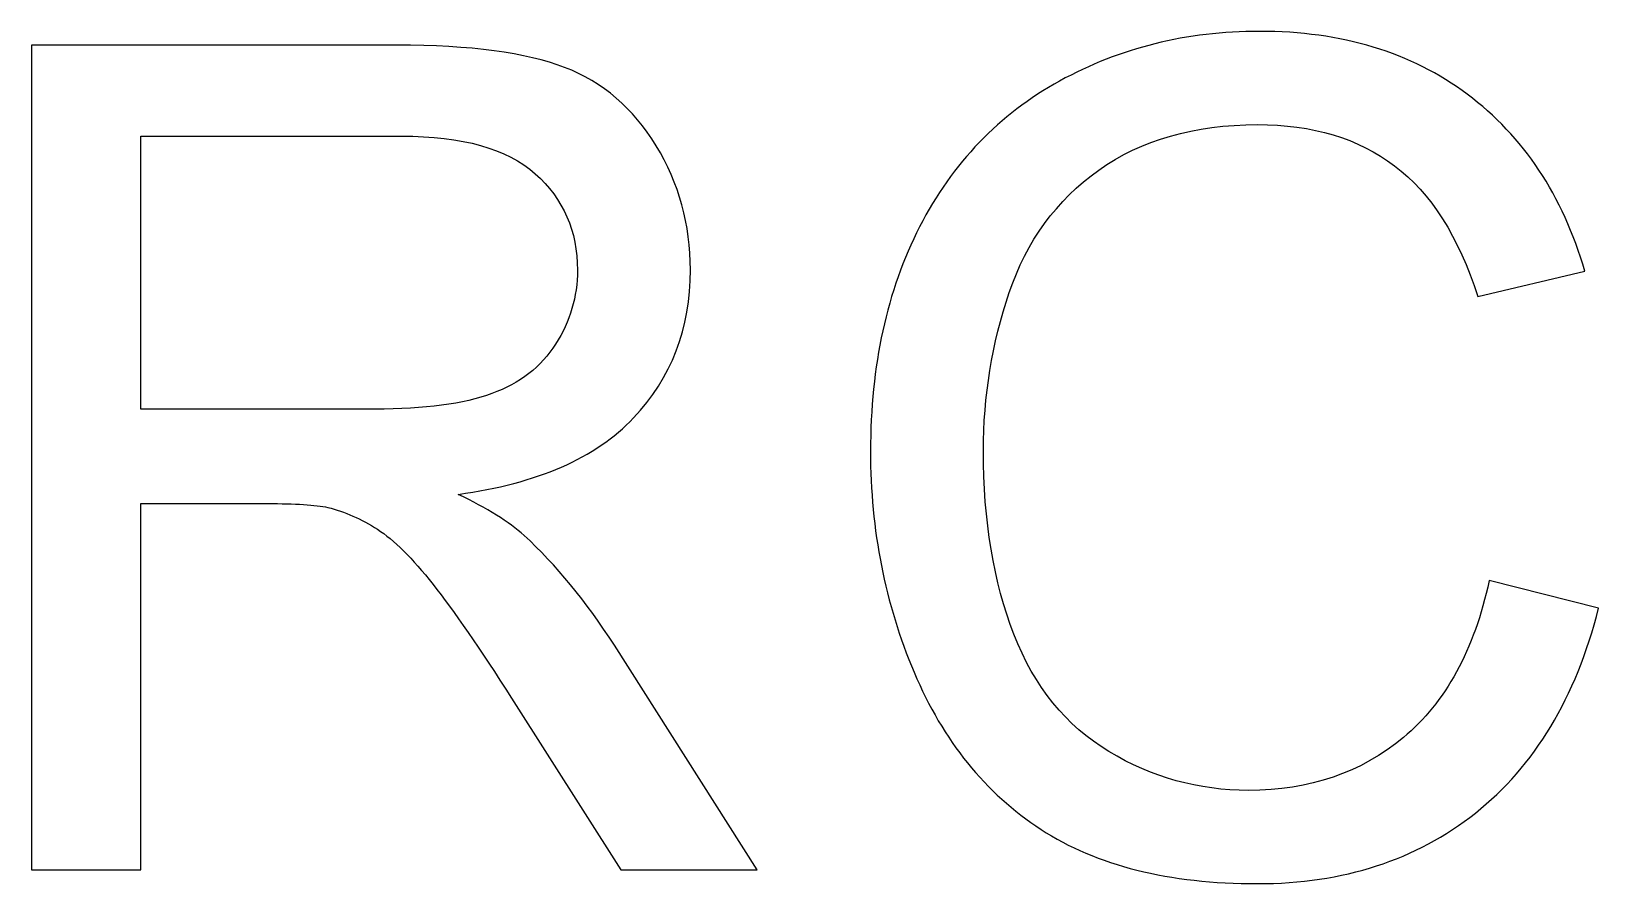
# Model space of a CAD drawing. Header units: millimetres. Extents: x -75 to 76, y -103 to 130.
# Drawn here: x -55.01 to -36.59, y 119.94 to 129.96 of the extents above; entities that cross this region are included whole.
import ezdxf

# ---------------------------------------------------------------- set-up
doc = ezdxf.new("R2010")
doc.units = ezdxf.units.MM
doc.header["$MEASUREMENT"] = 0
doc.layers.add('Layer 1', color=7, linetype='Continuous')

msp = doc.modelspace()

# ---------------------------------------------------------------- linework, layer by layer
at = {"layer": 'Layer 1', "color": 250}
for points, knots in [([(-37.877, 123.5034), (-37.877, 123.5034), (-36.5905, 123.1783), (-36.5905, 123.1783), (-36.5905, 123.1783), (-36.8591, 122.1244), (-37.3421, 121.3231), (-38.0395, 120.7702), (-38.0395, 120.7702), (-38.7369, 120.2172), (-39.59, 119.9396), (-40.5989, 119.9396), (-40.5989, 119.9396), (-41.6416, 119.9396), (-42.4902, 120.1517), (-43.1448, 120.5783), (-43.1448, 120.5783), (-43.7993, 121.0026), (-44.2958, 121.6188), (-44.6366, 122.4245), (-44.6366, 122.4245), (-44.9775, 123.2325), (-45.149, 124.097), (-45.149, 125.0223), (-45.149, 125.0223), (-45.149, 126.0312), (-44.9571, 126.9114), (-44.5712, 127.663), (-44.5712, 127.663), (-44.1853, 128.4146), (-43.6368, 128.9856), (-42.9259, 129.3761), (-42.9259, 129.3761), (-42.2149, 129.7665), (-41.4317, 129.9606), (-40.5786, 129.9606), (-40.5786, 129.9606), (-39.6081, 129.9606), (-38.7933, 129.7146), (-38.1343, 129.2203), (-38.1343, 129.2203), (-37.473, 128.726), (-37.0125, 128.0331), (-36.753, 127.1394), (-36.753, 127.1394), (-36.753, 127.1394), (-38.0124, 126.8414), (-38.0124, 126.8414), (-38.0124, 126.8414), (-38.2358, 127.5456), (-38.5631, 128.0602), (-38.9896, 128.3807), (-38.9896, 128.3807), (-39.4162, 128.7034), (-39.9534, 128.8637), (-40.6011, 128.8637), (-40.6011, 128.8637), (-41.3437, 128.8637), (-41.9666, 128.6854), (-42.4654, 128.3288), (-42.4654, 128.3288), (-42.9642, 127.9722), (-43.3163, 127.4914), (-43.5172, 126.8911), (-43.5172, 126.8911), (-43.7203, 126.2885), (-43.8219, 125.6678), (-43.8219, 125.0291), (-43.8219, 125.0291), (-43.8219, 124.2053), (-43.7022, 123.4853), (-43.463, 122.8714), (-43.463, 122.8714), (-43.2238, 122.2553), (-42.8514, 121.7971), (-42.3458, 121.4924), (-42.3458, 121.4924), (-41.8402, 121.1877), (-41.2941, 121.0365), (-40.705, 121.0365), (-40.705, 121.0365), (-39.9873, 121.0365), (-39.3824, 121.2442), (-38.8858, 121.6572), (-38.8858, 121.6572), (-38.3893, 122.0724), (-38.053, 122.6864), (-37.877, 123.5034)], [0, 0, 0, 0, 0.0434783, 0.0434783, 0.0434783, 0.0434783, 0.0869565, 0.0869565, 0.0869565, 0.0869565, 0.1304348, 0.1304348, 0.1304348, 0.1304348, 0.173913, 0.173913, 0.173913, 0.173913, 0.2173913, 0.2173913, 0.2173913, 0.2173913, 0.2608696, 0.2608696, 0.2608696, 0.2608696, 0.3043478, 0.3043478, 0.3043478, 0.3043478, 0.3478261, 0.3478261, 0.3478261, 0.3478261, 0.3913043, 0.3913043, 0.3913043, 0.3913043, 0.4347826, 0.4347826, 0.4347826, 0.4347826, 0.4782609, 0.4782609, 0.4782609, 0.4782609, 0.5217391, 0.5217391, 0.5217391, 0.5217391, 0.5652174, 0.5652174, 0.5652174, 0.5652174, 0.6086957, 0.6086957, 0.6086957, 0.6086957, 0.6521739, 0.6521739, 0.6521739, 0.6521739, 0.6956522, 0.6956522, 0.6956522, 0.6956522, 0.7391304, 0.7391304, 0.7391304, 0.7391304, 0.7826087, 0.7826087, 0.7826087, 0.7826087, 0.826087, 0.826087, 0.826087, 0.826087, 0.8695652, 0.8695652, 0.8695652, 0.8695652, 0.9130435, 0.9130435, 0.9130435, 0.9130435, 1, 1, 1, 1]), ([(-55.012, 120.1021), (-55.012, 120.1021), (-55.012, 129.7981), (-55.012, 129.7981), (-55.012, 129.7981), (-55.012, 129.7981), (-50.7147, 129.7981), (-50.7147, 129.7981), (-50.7147, 129.7981), (-49.8503, 129.7981), (-49.1935, 129.7101), (-48.7443, 129.5363), (-48.7443, 129.5363), (-48.2952, 129.3625), (-47.9364, 129.0555), (-47.6678, 128.6154), (-47.6678, 128.6154), (-47.3992, 128.1753), (-47.266, 127.6878), (-47.266, 127.1552), (-47.266, 127.1552), (-47.266, 126.4668), (-47.4895, 125.8867), (-47.9341, 125.4151), (-47.9341, 125.4151), (-48.3787, 124.9433), (-49.0649, 124.6454), (-49.9947, 124.5168), (-49.9947, 124.5168), (-49.6539, 124.3543), (-49.3966, 124.1918), (-49.2206, 124.0338), (-49.2206, 124.0338), (-48.8459, 123.6907), (-48.4916, 123.2596), (-48.1598, 122.7428), (-48.1598, 122.7428), (-48.1598, 122.7428), (-46.4828, 120.1021), (-46.4828, 120.1021), (-46.4828, 120.1021), (-46.4828, 120.1021), (-48.0853, 120.1021), (-48.0853, 120.1021), (-48.0853, 120.1021), (-48.0853, 120.1021), (-49.3673, 122.1198), (-49.3673, 122.1198), (-49.3673, 122.1198), (-49.7397, 122.7044), (-50.0489, 123.149), (-50.2904, 123.4583), (-50.2904, 123.4583), (-50.5342, 123.7674), (-50.7508, 123.9819), (-50.9427, 124.106), (-50.9427, 124.106), (-51.1322, 124.2278), (-51.3286, 124.3136), (-51.5272, 124.3633), (-51.5272, 124.3633), (-51.6717, 124.3926), (-51.9087, 124.4084), (-52.2404, 124.4084), (-52.2404, 124.4084), (-52.2404, 124.4084), (-53.7255, 124.4084), (-53.7255, 124.4084), (-53.7255, 124.4084), (-53.7255, 124.4084), (-53.7255, 120.1021), (-53.7255, 120.1021), (-53.7255, 120.1021), (-53.7255, 120.1021), (-55.012, 120.1021), (-55.012, 120.1021)], [0, 0, 0, 0, 0.05, 0.05, 0.05, 0.05, 0.1, 0.1, 0.1, 0.1, 0.15, 0.15, 0.15, 0.15, 0.2, 0.2, 0.2, 0.2, 0.25, 0.25, 0.25, 0.25, 0.3, 0.3, 0.3, 0.3, 0.35, 0.35, 0.35, 0.35, 0.4, 0.4, 0.4, 0.4, 0.45, 0.45, 0.45, 0.45, 0.5, 0.5, 0.5, 0.5, 0.55, 0.55, 0.55, 0.55, 0.6, 0.6, 0.6, 0.6, 0.65, 0.65, 0.65, 0.65, 0.7, 0.7, 0.7, 0.7, 0.75, 0.75, 0.75, 0.75, 0.8, 0.8, 0.8, 0.8, 0.85, 0.85, 0.85, 0.85, 0.9, 0.9, 0.9, 0.9, 1, 1, 1, 1]), ([(-53.7255, 125.5189), (-53.7255, 125.5189), (-50.972, 125.5189), (-50.972, 125.5189), (-50.972, 125.5189), (-50.3852, 125.5189), (-49.9293, 125.5798), (-49.5998, 125.7017), (-49.5998, 125.7017), (-49.2702, 125.8213), (-49.0197, 126.0154), (-48.8504, 126.284), (-48.8504, 126.284), (-48.6789, 126.5503), (-48.5931, 126.8392), (-48.5931, 127.1529), (-48.5931, 127.1529), (-48.5931, 127.6111), (-48.7579, 127.9903), (-49.0897, 128.2859), (-49.0897, 128.2859), (-49.4214, 128.5816), (-49.9451, 128.7283), (-50.6605, 128.7283), (-50.6605, 128.7283), (-50.6605, 128.7283), (-53.7255, 128.7283), (-53.7255, 128.7283), (-53.7255, 128.7283), (-53.7255, 128.7283), (-53.7255, 125.5189), (-53.7255, 125.5189)], [0, 0, 0, 0, 0.1111111, 0.1111111, 0.1111111, 0.1111111, 0.2222222, 0.2222222, 0.2222222, 0.2222222, 0.3333333, 0.3333333, 0.3333333, 0.3333333, 0.4444444, 0.4444444, 0.4444444, 0.4444444, 0.5555556, 0.5555556, 0.5555556, 0.5555556, 0.6666667, 0.6666667, 0.6666667, 0.6666667, 0.7777778, 0.7777778, 0.7777778, 0.7777778, 1, 1, 1, 1])]:
    msp.add_open_spline(points, degree=3, knots=knots, dxfattribs=at)

doc.saveas('drawing.dxf')
